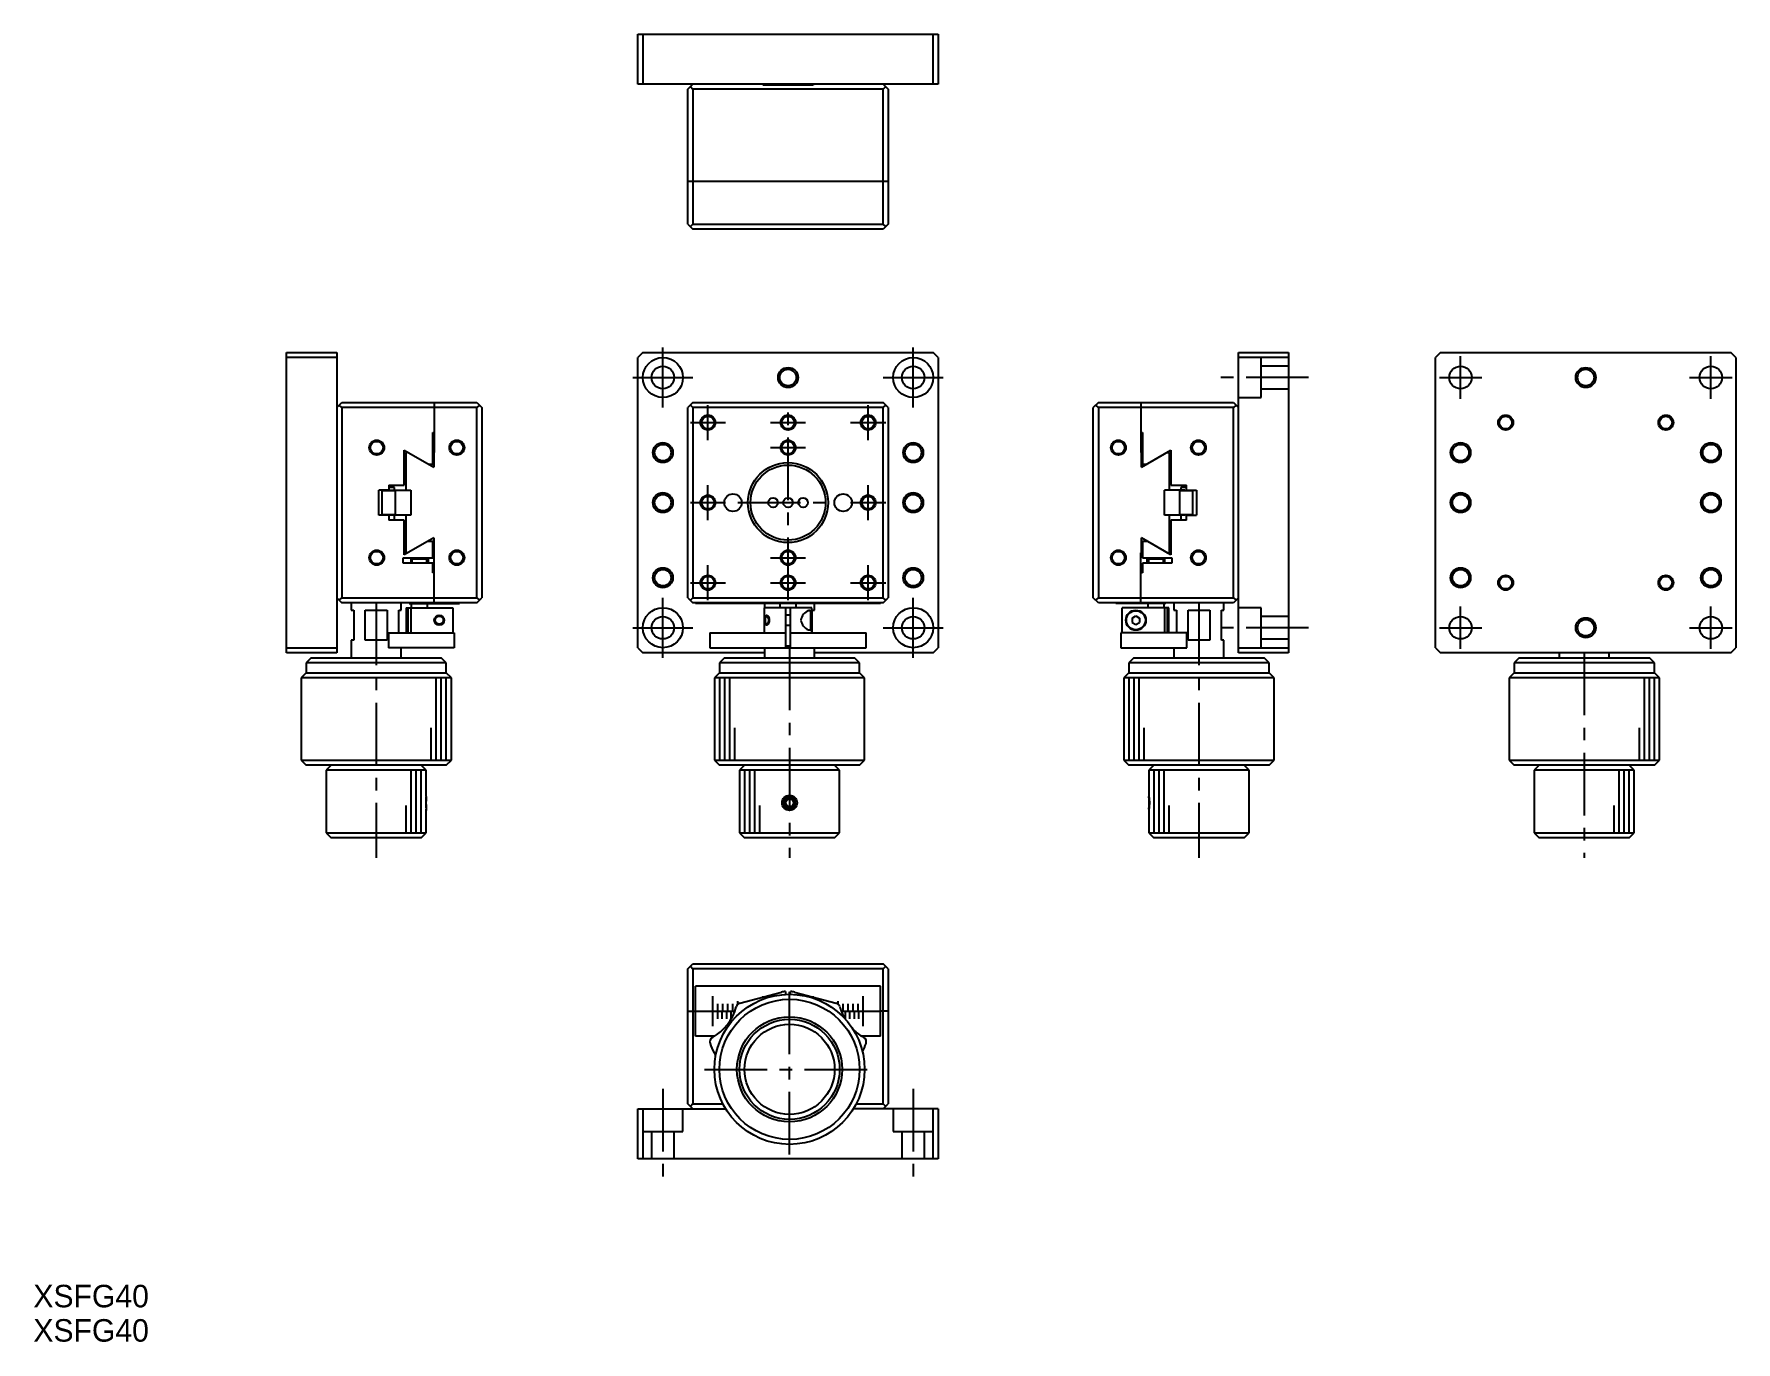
# Model space of a CAD drawing. Extents: x 20 to 360, y -2 to 260.
import ezdxf

# ---------------------------------------------------------------- set-up
doc = ezdxf.new("R2010")
doc.units = 0
doc.header["$LTSCALE"] = 10
doc.linetypes.add('CENTER', pattern=[2, 1.25, -0.25, 0.25, -0.25])
doc.linetypes.add('DASHED', pattern=[3.5, 2, -1.5])
doc.layers.get('0').update_dxf_attribs({"linetype": 'CONTINUOUS'})
doc.layers.add('CENTER', color=1, linetype='CENTER')
doc.styles.get("Standard").update_dxf_attribs({"font": 'FGP教科書体NT-M'})

msp = doc.modelspace()

# ---------------------------------------------------------------- linework, layer by layer
at = {"color": 7, "linetype": 'CONTINUOUS'}
for p, q in [((140.657113, 249.5), (140.657113, 259.5)), ((140.657113, 259.5), (200.657113, 259.5)), ((141.657113, 259.5), (141.657113, 249.5)), ((199.657113, 249.5), (199.657113, 259.5)), ((200.657113, 259.5), (200.657113, 249.5)), ((200.657113, 249.5), (140.657113, 249.5)), ((150.657113, 248.5), (151.657113, 249.5)), ((150.657113, 221.5), (150.657113, 248.5)), ((151.157113, 249), (151.657113, 248.5)), ((189.657113, 248.5), (151.657113, 248.5)), ((151.657113, 248.5), (151.657113, 221.5)), ((165.657113, 249.3), (165.657113, 249.5)), ((175.657113, 249.3), (165.657113, 249.3)), ((175.657113, 249.5), (175.657113, 249.3)), ((189.657113, 249.5), (190.657113, 248.5)), ((189.657113, 248.5), (190.157113, 249)), ((189.657113, 221.5), (189.657113, 248.5)), ((190.657113, 248.5), (190.657113, 221.5)), ((190.657113, 230), (150.657113, 230)), ((150.657113, 221.5), (151.657113, 220.5)), ((151.657113, 221.5), (151.157113, 221)), ((151.657113, 221.5), (189.657113, 221.5)), ((190.157113, 221), (189.657113, 221.5)), ((190.657113, 221.5), (189.657113, 220.5)), ((189.657113, 220.5), (151.657113, 220.5)), ((70.5, 195.843357), (80.5, 195.843357)), ((70.5, 135.843357), (70.5, 195.843357)), ((80.5, 194.843357), (70.5, 194.843357)), ((80.5, 195.843357), (80.5, 135.843357)), ((141.657113, 195.843357), (140.657113, 194.843357)), ((140.657113, 136.843357), (140.657113, 194.843357)), ((141.657113, 195.843357), (199.657113, 195.843357)), ((200.657113, 194.843357), (199.657113, 195.843357)), ((200.657113, 194.843357), (200.657113, 136.843357)), ((260.635755, 195.843357), (270.635755, 195.843357)), ((260.635755, 135.843357), (260.635755, 195.843357)), ((270.635755, 194.843357), (260.635755, 194.843357)), ((270.635755, 195.843357), (270.635755, 135.843357)), ((301, 195.843357), (300, 194.843357)), ((300, 136.843357), (300, 194.843357)), ((301, 195.843357), (359, 195.843357)), ((360, 194.843357), (359, 195.843357)), ((360, 194.843357), (360, 136.843357)), ((80.5, 184.843357), (81.5, 185.843357)), ((81.5, 184.843357), (81, 185.343357)), ((81.5, 185.843357), (108.5, 185.843357)), ((81.5, 184.843357), (81.5, 146.843357)), ((108.5, 184.843357), (81.5, 184.843357)), ((100, 185.843357), (100, 175.843357)), ((108.5, 185.843357), (109.5, 184.843357)), ((109, 185.343357), (108.5, 184.843357)), ((108.5, 146.843357), (108.5, 184.843357)), ((109.5, 184.843357), (109.5, 146.843357)), ((151.657113, 185.843357), (150.657113, 184.843357)), ((150.657113, 146.843357), (150.657113, 184.843357)), ((151.657113, 184.843357), (151.157113, 185.343357)), ((151.657113, 185.843357), (189.657113, 185.843357)), ((151.657113, 184.843357), (151.657113, 146.843357)), ((189.657113, 184.843357), (151.657113, 184.843357)), ((190.657113, 184.843357), (189.657113, 185.843357)), ((189.657113, 184.843357), (190.157113, 185.343357)), ((189.657113, 146.843357), (189.657113, 184.843357)), ((190.657113, 184.843357), (190.657113, 146.843357)), ((232.635755, 185.843357), (231.635755, 184.843357)), ((231.635755, 146.843357), (231.635755, 184.843357)), ((232.635755, 184.843357), (232.135755, 185.343357)), ((232.635755, 185.843357), (259.635755, 185.843357)), ((232.635755, 184.843357), (232.635755, 146.843357)), ((259.635755, 184.843357), (232.635755, 184.843357)), ((241.135755, 185.843357), (241.135755, 175.843357)), ((259.635755, 185.843357), (260.635755, 184.843357)), ((260.135755, 185.343357), (259.635755, 184.843357)), ((259.635755, 146.843357), (259.635755, 184.843357)), ((99.7, 179.843357), (100, 179.843357)), ((99.7, 173.543357), (99.7, 179.843357)), ((241.135755, 179.843357), (241.435755, 179.843357)), ((241.435755, 179.843357), (241.435755, 173.543357)), ((94, 169.343357), (94, 176.307459)), ((94, 176.307459), (99.900055, 172.90106)), ((94.3, 175.843357), (94.3, 168.343357)), ((94.803628, 175.843357), (94.3, 175.843357)), ((98.787564, 173.543357), (99.7, 173.543357)), ((99.9, 175.843357), (99.9, 172.900965)), ((100, 175.843357), (99.9, 175.843357)), ((241.135755, 175.843357), (241.235755, 175.843357)), ((241.2357, 172.901061), (247.135755, 176.307459)), ((241.235755, 172.900965), (241.235755, 175.843357)), ((241.435755, 173.543357), (242.34819, 173.543357)), ((246.332127, 175.843357), (246.835755, 175.843357)), ((246.835755, 168.343357), (246.835755, 175.843357)), ((247.135755, 176.307459), (247.135755, 169.343357)), ((90.9, 168.343357), (88.9, 168.343357)), ((88.9, 163.343357), (88.9, 168.343357)), ((92.2, 168.193357), (89.6, 168.193357)), ((89.6, 163.493357), (89.6, 168.193357)), ((90.9, 169.343357), (94, 169.343357)), ((90.9, 169.343357), (90.9, 168.193357)), ((92.05, 168.843357), (90.9, 168.843357)), ((91.2, 168.193357), (91.2, 168.343357)), ((91.2, 168.343357), (95.3, 168.343357)), ((92.05, 168.343357), (92.05, 168.843357)), ((92.2, 168.343357), (92.2, 163.343357)), ((95.3, 168.343357), (95.3, 163.343357)), ((249.935755, 168.343357), (245.835755, 168.343357)), ((245.835755, 163.343357), (245.835755, 168.343357)), ((247.135755, 169.343357), (250.235755, 169.343357)), ((248.935755, 163.343357), (248.935755, 168.343357)), ((251.535755, 168.193357), (248.935755, 168.193357)), ((249.085755, 168.843357), (249.085755, 168.193357)), ((250.235755, 168.843357), (249.085755, 168.843357)), ((249.935755, 168.343357), (249.935755, 168.193357)), ((250.235755, 168.193357), (250.235755, 169.343357)), ((250.235755, 168.343357), (252.235755, 168.343357)), ((251.535755, 163.493357), (251.535755, 168.193357)), ((252.235755, 168.343357), (252.235755, 163.343357)), ((90.9, 163.343357), (88.9, 163.343357)), ((89.6, 163.493357), (92.2, 163.493357)), ((90.9, 163.493357), (90.9, 162.343357)), ((91.2, 163.343357), (91.2, 163.493357)), ((95.3, 163.343357), (91.2, 163.343357)), ((92.05, 162.343357), (92.05, 163.493357)), ((94.3, 163.343357), (94.3, 155.843357)), ((249.935755, 163.343357), (245.835755, 163.343357)), ((246.835755, 155.843357), (246.835755, 163.343357)), ((248.935755, 163.493357), (251.535755, 163.493357)), ((249.085755, 163.343357), (249.085755, 162.343357)), ((249.935755, 163.493357), (249.935755, 163.343357)), ((250.235755, 162.343357), (250.235755, 163.493357)), ((250.235755, 163.343357), (252.235755, 163.343357)), ((94, 162.343357), (90.9, 162.343357)), ((94, 155.379255), (94, 162.343357)), ((247.135755, 162.343357), (247.135755, 155.379255)), ((250.235755, 162.343357), (247.135755, 162.343357)), ((99.900055, 158.785654), (94, 155.379255)), ((99.7, 158.043357), (98.614359, 158.043357)), ((99.7, 154.843357), (99.7, 158.043357)), ((99.9, 158.785749), (99.9, 155.843357)), ((247.135755, 155.379255), (241.2357, 158.785653)), ((241.235755, 155.843357), (241.235755, 158.785749)), ((241.435755, 158.043357), (241.435755, 154.843357)), ((242.521395, 158.043357), (241.435755, 158.043357)), ((93.8, 154.843357), (99.7, 154.843357)), ((93.8, 153.743357), (93.8, 154.843357)), ((93.8, 153.843357), (95.5, 153.843357)), ((99.7, 153.743357), (93.8, 153.743357)), ((94.803628, 155.843357), (94.3, 155.843357)), ((95.3, 154.843357), (95.3, 153.843357)), ((95.8, 154.843357), (95.5, 154.543357)), ((98.5, 154.543357), (95.5, 154.543357)), ((95.5, 154.543357), (95.5, 153.743376)), ((98.5, 154.543357), (98.2, 154.843357)), ((98.5, 153.743376), (98.5, 154.543357)), ((98.8, 153.843357), (98.5, 153.843357)), ((98.8, 154.843357), (98.8, 153.843357)), ((99.7, 151.843357), (99.7, 153.743357)), ((100, 155.843357), (99.9, 155.843357)), ((100, 145.693357), (100, 155.843357)), ((241.135755, 155.843357), (241.235755, 155.843357)), ((241.135755, 145.693357), (241.135755, 155.843357)), ((241.435755, 154.843357), (247.335755, 154.843357)), ((241.435755, 153.743357), (241.435755, 151.843357)), ((247.335755, 153.743357), (241.435755, 153.743357)), ((242.335755, 154.843357), (242.335755, 153.843357)), ((242.635755, 153.843357), (242.335755, 153.843357)), ((242.935755, 154.843357), (242.635755, 154.543357)), ((242.635755, 154.543357), (242.635755, 153.743376)), ((245.635755, 154.543357), (242.635755, 154.543357)), ((245.635755, 154.543357), (245.335755, 154.843357)), ((245.635755, 153.743376), (245.635755, 154.543357)), ((245.635755, 153.843357), (247.335755, 153.843357)), ((245.835755, 154.843357), (245.835755, 153.843357)), ((246.332127, 155.843357), (246.835755, 155.843357)), ((247.335755, 154.843357), (247.335755, 153.743357)), ((100, 151.843357), (99.7, 151.843357)), ((241.435755, 151.843357), (241.135755, 151.843357)), ((80.5, 146.843357), (81.5, 145.843357)), ((81, 146.343357), (81.5, 146.843357)), ((81.5, 146.843357), (108.5, 146.843357)), ((108.5, 146.843357), (109, 146.343357)), ((108.5, 145.843357), (109.5, 146.843357)), ((150.657113, 146.843357), (151.657113, 145.843357)), ((151.157113, 146.343357), (151.657113, 146.843357)), ((151.657113, 146.843357), (189.657113, 146.843357)), ((190.157113, 146.343357), (189.657113, 146.843357)), ((189.657113, 145.843357), (190.657113, 146.843357)), ((232.635755, 145.843357), (231.635755, 146.843357)), ((232.135755, 146.343357), (232.635755, 146.843357)), ((232.635755, 146.843357), (259.635755, 146.843357)), ((259.635755, 146.843357), (260.135755, 146.343357)), ((260.635755, 146.843357), (259.635755, 145.843357)), ((108.5, 145.843357), (81.5, 145.843357)), ((83.4, 145.843357), (83.4, 144.343357)), ((83.4, 144.343357), (83.9, 144.343357)), ((83.9, 144.343357), (83.9, 138.343357)), ((86.220551, 144.343357), (90.579449, 144.343357)), ((86.220551, 138.343357), (86.220551, 144.343357)), ((90.579449, 144.343357), (90.579449, 138.343357)), ((92.9, 144.343357), (93.4, 144.343357)), ((92.9, 139.843357), (92.9, 144.343357)), ((93.4, 144.343357), (93.4, 145.843357)), ((94.4, 144.843357), (94.4, 139.843357)), ((94.4, 144.843357), (103.723611, 144.843357)), ((94.73376, 144.843357), (94.73376, 139.843357)), ((95, 145.843357), (95, 145.693357)), ((95, 145.693357), (105, 145.693357)), ((95.2771, 144.843357), (95.2771, 139.843357)), ((95.379, 145.693357), (95.379, 144.843357)), ((98.621, 144.843357), (98.621, 145.693357)), ((103.723611, 144.843357), (103.723611, 139.843357)), ((105, 145.693357), (105, 145.843357)), ((189.657113, 145.843357), (151.657113, 145.843357)), ((152.157113, 145.693357), (152.157113, 145.843357)), ((189.157113, 145.693357), (152.157113, 145.693357)), ((165.907113, 144.843357), (165.907113, 139.843357)), ((175.407113, 144.843357), (165.907113, 144.843357)), ((165.957113, 145.693357), (165.957113, 144.843357)), ((166.092454, 143.070701), (166.136598, 143.184062)), ((166.177967, 143.024892), (166.134622, 142.926407)), ((166.136598, 143.184062), (166.192294, 143.268691)), ((166.24317, 143.10473), (166.177967, 143.024892)), ((166.192294, 143.268691), (166.283294, 143.332367)), ((166.348701, 143.143357), (166.24317, 143.10473)), ((166.283294, 143.332367), (166.348691, 143.343352)), ((166.348691, 143.343352), (166.45467, 143.320116)), ((166.452227, 143.115459), (166.348701, 143.143357)), ((166.535283, 143.057398), (166.452227, 143.115459)), ((166.45467, 143.320116), (166.566738, 143.253253)), ((166.616826, 142.969664), (166.535283, 143.057398)), ((166.566738, 143.253253), (166.651822, 143.176219)), ((166.674536, 142.885001), (166.616826, 142.969664)), ((166.651822, 143.176219), (166.734511, 143.077721)), ((166.734511, 143.077721), (166.804342, 142.971208)), ((166.804342, 142.971208), (166.866987, 142.848272)), ((169.036113, 145.693357), (169.036113, 144.843357)), ((170.157113, 144.843357), (170.157113, 136.843357)), ((171.157113, 143.343357), (170.157132, 143.343357)), ((171.157113, 136.843357), (171.157113, 144.843357)), ((172.278113, 144.843357), (172.278113, 145.693357)), ((175.157113, 144.243357), (174.617459, 144.243357)), ((174.759443, 144.304067), (174.861738, 144.332313)), ((174.861738, 144.332313), (174.965502, 144.343357)), ((174.965502, 144.343357), (175.167279, 144.27731)), ((175.157113, 144.243357), (175.157113, 140.443357)), ((175.167279, 144.27731), (175.239568, 144.197585)), ((175.239568, 144.197585), (175.297728, 144.083104)), ((175.407113, 139.843357), (175.407113, 144.843357)), ((175.457113, 144.343357), (175.957113, 144.343357)), ((175.457113, 139.843357), (175.457113, 144.343357)), ((175.957113, 144.343357), (175.957113, 145.693357)), ((189.157113, 145.843357), (189.157113, 145.693357)), ((259.635755, 145.843357), (232.635755, 145.843357)), ((236.135755, 145.843357), (236.135755, 145.693357)), ((246.135755, 145.693357), (236.135755, 145.693357)), ((237.412144, 139.843357), (237.412144, 144.843357)), ((246.735755, 144.843357), (237.412144, 144.843357)), ((239.385755, 142.77637), (240.135755, 143.209382)), ((240.135755, 143.209382), (240.885755, 142.77637)), ((242.514755, 145.693357), (242.514755, 144.843357)), ((245.756755, 144.843357), (245.756755, 145.693357)), ((245.858655, 144.843357), (245.858655, 139.843357)), ((246.135755, 145.843357), (246.135755, 145.693357)), ((246.401995, 144.843357), (246.401995, 139.843357)), ((246.735755, 139.843357), (246.735755, 144.843357)), ((247.735755, 145.843357), (247.735755, 144.343357)), ((247.735755, 144.343357), (248.235755, 144.343357)), ((248.235755, 144.343357), (248.235755, 139.843357)), ((250.556305, 144.343357), (254.915204, 144.343357)), ((250.556305, 138.343357), (250.556305, 144.343357)), ((254.915204, 144.343357), (254.915204, 138.343357)), ((257.235755, 144.343357), (257.735755, 144.343357)), ((257.235755, 138.343357), (257.235755, 144.343357)), ((257.735755, 144.343357), (257.735755, 145.843357)), ((90.836, 139.843357), (90.836, 136.843357)), ((90.836, 139.843357), (103.974937, 139.843357)), ((103.974937, 139.843357), (103.974937, 136.843357)), ((155.021352, 139.843357), (155.021352, 136.843357)), ((155.021352, 139.843357), (170.157113, 139.843357)), ((166.165139, 141.453316), (166.111277, 141.560881)), ((166.139099, 141.747519), (166.190343, 141.641781)), ((166.248597, 141.370657), (166.165139, 141.453316)), ((166.190343, 141.641781), (166.272646, 141.562239)), ((166.348722, 141.343362), (166.248597, 141.370657)), ((166.272646, 141.562239), (166.348691, 141.543357)), ((166.348691, 141.543357), (166.453781, 141.57209)), ((166.416664, 141.353329), (166.348722, 141.343362)), ((166.526751, 141.405057), (166.416664, 141.353329)), ((166.453781, 141.57209), (166.540739, 141.6342)), ((166.60896, 141.468829), (166.526751, 141.405057)), ((166.540739, 141.6342), (166.626002, 141.729077)), ((166.689663, 141.552404), (166.60896, 141.468829)), ((166.626002, 141.729077), (166.697118, 141.841797)), ((166.766294, 141.654312), (166.689663, 141.552404)), ((166.697118, 141.841797), (166.742245, 141.938668)), ((166.742245, 141.938668), (166.776807, 142.038598)), ((166.832833, 141.767219), (166.766294, 141.654312)), ((166.776807, 142.038598), (166.8051, 142.162755)), ((170.157132, 141.343357), (171.157113, 141.343357)), ((171.157113, 139.843357), (186.292874, 139.843357)), ((174.61622, 140.443357), (175.157113, 140.443357)), ((174.827853, 140.36211), (174.725935, 140.394862)), ((174.965535, 140.343357), (174.827853, 140.36211)), ((175.17371, 140.414678), (174.965535, 140.343357)), ((175.225734, 140.469856), (175.17371, 140.414678)), ((175.282223, 140.56647), (175.225734, 140.469856)), ((175.325127, 140.687241), (175.282223, 140.56647)), ((186.292874, 136.843357), (186.292874, 139.843357)), ((237.160818, 139.843357), (237.160818, 136.843357)), ((250.299755, 139.843357), (237.160818, 139.843357)), ((239.385755, 142.77637), (239.385755, 141.910344)), ((239.385755, 141.910344), (240.135755, 141.477332)), ((240.135755, 141.477332), (240.885755, 141.910344)), ((240.885755, 142.77637), (240.885755, 141.910344)), ((250.299755, 136.843357), (250.299755, 139.843357)), ((70.5, 136.843357), (80.5, 136.843357)), ((83.9, 138.343357), (83.4, 138.343357)), ((83.4, 138.343357), (83.4, 134.843357)), ((90.579449, 138.343357), (86.220551, 138.343357)), ((103.974937, 136.843357), (90.836, 136.843357)), ((93.4, 134.843357), (93.4, 136.843357)), ((140.657113, 136.843357), (141.657113, 135.843357)), ((155.021352, 136.843357), (186.292874, 136.843357)), ((165.957113, 136.843357), (165.957113, 134.843357)), ((170.157113, 137.246483), (171.157113, 137.246483)), ((175.957113, 134.843357), (175.957113, 136.843357)), ((199.657113, 135.843357), (200.657113, 136.843357)), ((237.160818, 136.843357), (250.299755, 136.843357)), ((247.735755, 136.843357), (247.735755, 134.843357)), ((254.915204, 138.343357), (250.556305, 138.343357)), ((257.735755, 138.343357), (257.235755, 138.343357)), ((257.735755, 134.843357), (257.735755, 138.343357)), ((260.635755, 136.843357), (270.635755, 136.843357)), ((300, 136.843357), (301, 135.843357)), ((359, 135.843357), (360, 136.843357)), ((80.5, 135.843357), (70.5, 135.843357)), ((75.4, 134.843357), (74.4, 133.843357)), ((102.4, 133.843357), (74.4, 133.843357)), ((74.4, 133.843357), (74.4, 131.843357)), ((75.4, 134.843357), (101.4, 134.843357)), ((102.4, 133.843357), (101.4, 134.843357)), ((102.4, 131.843357), (102.4, 133.843357)), ((165.957113, 135.843357), (141.657113, 135.843357)), ((157.957113, 134.843357), (156.957113, 133.843357)), ((156.957113, 133.843357), (156.957113, 131.843357)), ((184.957113, 133.843357), (156.957113, 133.843357)), ((157.957113, 134.843357), (183.957113, 134.843357)), ((199.657113, 135.843357), (175.957113, 135.843357)), ((184.957113, 133.843357), (183.957113, 134.843357)), ((184.957113, 131.843357), (184.957113, 133.843357)), ((239.735755, 134.843357), (238.735755, 133.843357)), ((266.735755, 133.843357), (238.735755, 133.843357)), ((238.735755, 133.843357), (238.735755, 131.843357)), ((239.735755, 134.843357), (265.735755, 134.843357)), ((270.635755, 135.843357), (260.635755, 135.843357)), ((266.735755, 133.843357), (265.735755, 134.843357)), ((266.735755, 131.843357), (266.735755, 133.843357)), ((359, 135.843357), (301, 135.843357)), ((316.7, 134.843357), (315.7, 133.843357)), ((343.7, 133.843357), (315.7, 133.843357)), ((315.7, 133.843357), (315.7, 131.843357)), ((316.7, 134.843357), (342.7, 134.843357)), ((324.7, 135.843357), (324.7, 134.843357)), ((334.7, 134.843357), (334.7, 135.843357)), ((343.7, 133.843357), (342.7, 134.843357)), ((343.7, 131.843357), (343.7, 133.843357)), ((74.4, 131.843357), (73.4, 130.843357)), ((103.4, 130.843357), (73.4, 130.843357)), ((73.4, 130.843357), (73.4, 114.343357)), ((74.4, 131.843357), (102.4, 131.843357)), ((103.4, 130.843357), (102.4, 131.843357)), ((103.4, 114.343357), (103.4, 130.843357)), ((156.957113, 131.843357), (155.957113, 130.843357)), ((185.957113, 130.843357), (155.957113, 130.843357)), ((155.957113, 130.843357), (155.957113, 114.343357)), ((156.957113, 131.843357), (184.957113, 131.843357)), ((185.957113, 130.843357), (184.957113, 131.843357)), ((185.957113, 114.343357), (185.957113, 130.843357)), ((238.735755, 131.843357), (237.735755, 130.843357)), ((267.735755, 130.843357), (237.735755, 130.843357)), ((237.735755, 130.843357), (237.735755, 114.343357)), ((238.735755, 131.843357), (266.735755, 131.843357)), ((267.735755, 130.843357), (266.735755, 131.843357)), ((267.735755, 114.343357), (267.735755, 130.843357)), ((315.7, 131.843357), (314.7, 130.843357)), ((314.7, 130.843357), (314.7, 114.343357)), ((344.7, 130.843357), (314.7, 130.843357)), ((315.7, 131.843357), (343.7, 131.843357)), ((344.7, 130.843357), (343.7, 131.843357)), ((344.7, 114.343357), (344.7, 130.843357)), ((73.4, 114.343357), (103.4, 114.343357)), ((73.4, 114.343357), (74.4, 113.343357)), ((102.4, 113.343357), (74.4, 113.343357)), ((79.4, 113.343357), (78.4, 112.343357)), ((98.4, 112.343357), (78.4, 112.343357)), ((78.4, 112.343357), (78.4, 99.843357)), ((98.4, 112.343357), (97.4, 113.343357)), ((98.4, 107.093357), (98.4, 112.343357)), ((102.4, 113.343357), (103.4, 114.343357)), ((155.957113, 114.343357), (185.957113, 114.343357)), ((155.957113, 114.343357), (156.957113, 113.343357)), ((184.957113, 113.343357), (156.957113, 113.343357)), ((161.957113, 113.343357), (160.957113, 112.343357)), ((180.957113, 112.343357), (160.957113, 112.343357)), ((160.957113, 112.343357), (160.957113, 99.843357)), ((180.957113, 112.343357), (179.957113, 113.343357)), ((180.957113, 99.843357), (180.957113, 112.343357)), ((184.957113, 113.343357), (185.957113, 114.343357)), ((237.735755, 114.343357), (267.735755, 114.343357)), ((237.735755, 114.343357), (238.735755, 113.343357)), ((266.735755, 113.343357), (238.735755, 113.343357)), ((243.735755, 113.343357), (242.735755, 112.343357)), ((262.735755, 112.343357), (242.735755, 112.343357)), ((242.735755, 112.343357), (242.735755, 107.093357)), ((262.735755, 112.343357), (261.735755, 113.343357)), ((262.735755, 99.843357), (262.735755, 112.343357)), ((266.735755, 113.343357), (267.735755, 114.343357)), ((314.7, 114.343357), (315.7, 113.343357)), ((314.7, 114.343357), (344.7, 114.343357)), ((343.7, 113.343357), (315.7, 113.343357)), ((320.7, 113.343357), (319.7, 112.343357)), ((319.7, 112.343357), (319.7, 99.843357)), ((339.7, 112.343357), (319.7, 112.343357)), ((339.7, 112.343357), (338.7, 113.343357)), ((339.7, 99.843357), (339.7, 112.343357)), ((343.7, 113.343357), (344.7, 114.343357)), ((98.366071, 107.09737), (98.4, 107.343352)), ((170.091087, 105.843357), (170.5241, 106.593357)), ((170.5241, 105.093357), (170.091087, 105.843357)), ((170.5241, 106.593357), (171.390126, 106.593357)), ((171.390126, 106.593357), (171.823138, 105.843357)), ((171.823138, 105.843357), (171.390126, 105.093357)), ((242.735755, 107.343352), (242.848894, 105.843357)), ((242.848894, 105.843357), (242.735755, 104.343362)), ((98.4, 99.843357), (98.4, 104.593575)), ((171.390126, 105.093357), (170.5241, 105.093357)), ((242.735755, 104.593569), (242.735755, 99.843357)), ((78.4, 99.843357), (98.4, 99.843357)), ((78.4, 99.843357), (79.4, 98.843357)), ((97.4, 98.843357), (79.4, 98.843357)), ((97.4, 98.843357), (98.4, 99.843357)), ((160.957113, 99.843357), (161.957113, 98.843357)), ((160.957113, 99.843357), (180.957113, 99.843357)), ((179.957113, 98.843357), (161.957113, 98.843357)), ((179.957113, 98.843357), (180.957113, 99.843357)), ((242.735755, 99.843357), (262.735755, 99.843357)), ((242.735755, 99.843357), (243.735755, 98.843357)), ((261.735755, 98.843357), (243.735755, 98.843357)), ((261.735755, 98.843357), (262.735755, 99.843357)), ((319.7, 99.843357), (339.7, 99.843357)), ((319.7, 99.843357), (320.7, 98.843357)), ((338.7, 98.843357), (320.7, 98.843357)), ((338.7, 98.843357), (339.7, 99.843357)), ((150.657113, 72.683232), (151.657113, 73.683232)), ((150.657113, 45.683232), (150.657113, 72.683232)), ((151.157113, 73.183232), (151.657113, 72.683232)), ((151.657113, 73.683232), (189.657113, 73.683232)), ((189.657113, 72.683232), (151.657113, 72.683232)), ((151.657113, 72.683232), (151.657113, 45.683232)), ((190.657113, 72.683232), (189.657113, 73.683232)), ((189.657113, 72.683232), (190.157113, 73.183232)), ((189.657113, 45.683232), (189.657113, 72.683232)), ((190.657113, 72.683232), (190.657113, 45.683232)), ((189.157113, 69.183232), (152.157113, 69.183232)), ((152.157113, 59.183232), (152.157113, 69.183232)), ((161.016554, 65.776433), (169.363018, 68.012861)), ((170.157113, 68.158169), (170.157113, 67.561884)), ((171.157113, 67.581899), (171.157113, 68.158169)), ((171.951208, 68.012861), (180.297672, 65.776433)), ((189.157113, 59.183232), (189.157113, 69.183232)), ((150.657113, 64.183232), (152.147113, 64.183232)), ((152.157113, 64.183232), (160.02461, 64.183232)), ((181.289616, 64.183232), (189.157113, 64.183232)), ((190.657113, 64.183232), (189.167113, 64.183232)), ((155.92494, 59.183232), (152.157113, 59.183232)), ((189.157113, 59.183232), (185.389286, 59.183232)), ((140.657113, 34.683232), (140.657113, 44.683232)), ((140.657113, 44.683232), (158.206034, 44.683232)), ((141.657113, 44.683232), (141.657113, 34.683232)), ((151.657113, 44.683232), (150.657113, 45.683232)), ((151.657113, 45.683232), (151.157113, 45.183232)), ((151.657113, 45.683232), (157.638329, 45.683232)), ((200.657113, 44.683232), (183.708191, 44.683232)), ((184.275897, 45.683232), (189.657113, 45.683232)), ((190.157113, 45.183232), (189.657113, 45.683232)), ((189.657113, 44.683232), (190.657113, 45.683232)), ((199.657113, 34.683232), (199.657113, 44.683232)), ((200.657113, 44.683232), (200.657113, 34.683232)), ((200.657113, 34.683232), (140.657113, 34.683232))]:
    msp.add_line(p, q, dxfattribs=at)
at = {"color": 3, "linetype": 'DASHED'}
for p, q in [((265.135755, 186.843357), (265.135755, 194.843357)), ((270.635755, 193.093357), (265.135755, 193.093357)), ((265.135755, 188.593357), (270.635755, 188.593357)), ((260.635755, 186.843357), (265.135755, 186.843357)), ((265.135755, 144.843357), (260.635755, 144.843357)), ((265.135755, 136.843357), (265.135755, 144.843357)), ((270.635755, 143.093357), (265.135755, 143.093357)), ((265.135755, 138.593357), (270.635755, 138.593357)), ((149.657113, 40.183232), (149.657113, 44.683232)), ((191.657113, 44.683232), (191.657113, 40.183232)), ((141.657113, 40.183232), (149.657113, 40.183232)), ((143.407113, 40.183232), (143.407113, 34.683232)), ((147.907113, 34.683232), (147.907113, 40.183232)), ((191.657113, 40.183232), (199.657113, 40.183232)), ((193.407113, 40.183232), (193.407113, 34.683232)), ((197.907113, 34.683232), (197.907113, 40.183232))]:
    msp.add_line(p, q, dxfattribs=at)
at = {"color": 3, "linetype": 'CONTINUOUS'}
for p, q in [((100.4, 114.343357), (100.4, 130.843357)), ((101.4, 114.343357), (101.4, 130.843357)), ((102.4, 114.343357), (102.4, 130.843357)), ((156.957113, 130.843357), (156.957113, 114.343357)), ((157.957113, 130.843357), (157.957113, 114.343357)), ((158.957113, 130.843357), (158.957113, 114.343357)), ((238.735755, 130.843357), (238.735755, 114.343357)), ((239.735755, 130.843357), (239.735755, 114.343357)), ((240.735755, 130.843357), (240.735755, 114.343357)), ((341.7, 114.343357), (341.7, 130.843357)), ((342.7, 114.343357), (342.7, 130.843357)), ((343.7, 114.343357), (343.7, 130.843357)), ((99.4, 114.343357), (99.4, 120.843357)), ((159.957113, 120.843357), (159.957113, 114.343357)), ((241.735755, 120.843357), (241.735755, 114.343357)), ((340.7, 114.343357), (340.7, 120.843357)), ((95.4, 99.843357), (95.4, 112.343357)), ((96.4, 99.843357), (96.4, 112.343357)), ((97.4, 99.843357), (97.4, 112.343357)), ((161.957113, 112.343357), (161.957113, 99.843357)), ((162.957113, 112.343357), (162.957113, 99.843357)), ((163.957113, 112.343357), (163.957113, 99.843357)), ((243.735755, 112.343357), (243.735755, 99.843357)), ((244.735755, 112.343357), (244.735755, 99.843357)), ((245.735755, 112.343357), (245.735755, 99.843357)), ((336.7, 99.843357), (336.7, 112.343357)), ((337.7, 99.843357), (337.7, 112.343357)), ((338.7, 99.843357), (338.7, 112.343357)), ((94.4, 99.843357), (94.4, 105.343357)), ((164.957113, 105.343357), (164.957113, 99.843357)), ((246.735755, 105.343357), (246.735755, 99.843357)), ((335.7, 99.843357), (335.7, 105.343357)), ((156.657113, 64.183232), (156.657113, 65.683232)), ((157.657113, 64.183232), (157.657113, 65.683232)), ((158.657113, 64.183232), (158.657113, 65.683232)), ((159.657113, 64.183232), (159.657113, 65.683232)), ((165.657113, 67.019867), (165.657113, 67.183232)), ((175.657113, 67.019867), (175.657113, 67.183232)), ((181.657113, 64.183232), (181.657113, 65.683232)), ((182.657113, 64.183232), (182.657113, 65.683232)), ((183.657113, 64.183232), (183.657113, 65.683232)), ((184.657113, 64.183232), (184.657113, 65.683232)), ((156.557113, 64.183232), (156.557113, 62.683232)), ((157.457113, 64.183232), (157.457113, 62.683232)), ((158.357113, 64.183232), (158.357113, 62.683232)), ((159.257113, 64.183232), (159.257113, 62.683232)), ((182.057113, 64.183232), (182.057113, 62.683232)), ((182.957113, 64.183232), (182.957113, 62.683232)), ((183.857113, 64.183232), (183.857113, 62.683232)), ((184.757113, 64.183232), (184.757113, 62.683232))]:
    msp.add_line(p, q, dxfattribs=at)
at = {"color": 9, "linetype": 'CONTINUOUS'}
for p, q in [((155.657113, 61.183232), (155.657113, 67.183232)), ((160.657113, 65.596181), (160.657113, 66.183232)), ((180.657113, 65.59614), (180.657113, 66.183232)), ((185.657113, 61.183232), (185.657113, 67.183232))]:
    msp.add_line(p, q, dxfattribs=at)
at = {"color": 7, "linetype": 'CONTINUOUS'}
for centre, radius in [((145.657113, 190.843357), 4), ((195.657113, 190.843357), 4), ((145.657113, 190.843357), 2.25), ((170.657113, 190.843357), 1.65), ((195.657113, 190.843357), 2.25), ((305, 190.843357), 2.25), ((330, 190.843357), 1.65), ((355, 190.843357), 2.25), ((154.657113, 181.843357), 1.25), ((170.657113, 181.843357), 1.25), ((186.657113, 181.843357), 1.25), ((314, 181.843357), 1.25), ((346, 181.843357), 1.25), ((88.5, 176.843357), 1.25), ((104.5, 176.843357), 1.25), ((145.657113, 175.843357), 1.65), ((170.657113, 176.843357), 1.25), ((195.657113, 175.843357), 1.65), ((236.635755, 176.843357), 1.25), ((252.635755, 176.843357), 1.25), ((305, 175.843357), 1.65), ((355, 175.843357), 1.65), ((170.657113, 165.843357), 7.5), ((145.657113, 165.843357), 1.65), ((154.657113, 165.843357), 1.25), ((159.657113, 165.843357), 1.75), ((167.657113, 165.843357), 0.95), ((170.657113, 165.843357), 0.95), ((173.657113, 165.843357), 0.95), ((181.657113, 165.843357), 1.75), ((186.657113, 165.843357), 1.25), ((195.657113, 165.843357), 1.65), ((305, 165.843357), 1.65), ((355, 165.843357), 1.65), ((88.5, 154.843357), 1.25), ((104.5, 154.843357), 1.25), ((170.657113, 154.843357), 1.25), ((236.635755, 154.843357), 1.25), ((252.635755, 154.843357), 1.25), ((145.657113, 150.843357), 1.65), ((154.657113, 149.843357), 1.25), ((170.657113, 149.843357), 1.25), ((186.657113, 149.843357), 1.25), ((195.657113, 150.843357), 1.65), ((305, 150.843357), 1.65), ((314, 149.843357), 1.25), ((346, 149.843357), 1.25), ((355, 150.843357), 1.65), ((101.000215, 142.343357), 0.8), ((145.657113, 140.843357), 4), ((145.657113, 140.843357), 2.25), ((195.657113, 140.843357), 4), ((195.657113, 140.843357), 2.25), ((240.135639, 142.343351), 1.999994), ((240.135755, 142.343357), 1.9), ((305, 140.843357), 2.25), ((355, 140.843357), 2.25), ((330, 140.843357), 1.65), ((170.956873, 105.843401), 1.249956), ((170.957113, 105.843357), 1), ((170.957113, 52.583232), 15), ((170.957113, 52.583232), 14), ((170.957113, 52.583232), 10.5), ((170.957113, 52.583232), 10), ((170.957113, 52.583232), 9)]:
    msp.add_circle(centre, radius, dxfattribs=at)
at = {"color": 3, "linetype": 'CONTINUOUS'}
for centre, radius in [((170.657113, 190.843357), 2), ((330, 190.843357), 2), ((154.657113, 181.843357), 1.5), ((170.657113, 181.843357), 1.5), ((186.657113, 181.843357), 1.5), ((314, 181.843357), 1.5), ((346, 181.843357), 1.5), ((88.5, 176.843357), 1.5), ((104.5, 176.843357), 1.5), ((145.657113, 175.843357), 2), ((170.657113, 176.843357), 1.5), ((195.657113, 175.843357), 2), ((236.635755, 176.843357), 1.5), ((252.635755, 176.843357), 1.5), ((305, 175.843357), 2), ((355, 175.843357), 2), ((170.657113, 165.843357), 8), ((145.657113, 165.843357), 2), ((154.657113, 165.843357), 1.5), ((186.657113, 165.843357), 1.5), ((195.657113, 165.843357), 2), ((305, 165.843357), 2), ((355, 165.843357), 2), ((88.5, 154.843357), 1.5), ((104.5, 154.843357), 1.5), ((170.657113, 154.843357), 1.5), ((236.635755, 154.843357), 1.5), ((252.635755, 154.843357), 1.5), ((145.657113, 150.843357), 2), ((154.657113, 149.843357), 1.5), ((170.657113, 149.843357), 1.5), ((186.657113, 149.843357), 1.5), ((195.657113, 150.843357), 2), ((305, 150.843357), 2), ((314, 149.843357), 1.5), ((346, 149.843357), 1.5), ((355, 150.843357), 2), ((100.999962, 142.343383), 0.999974), ((330, 140.843357), 2), ((170.957167, 105.843677), 1.499946)]:
    msp.add_circle(centre, radius, dxfattribs=at)
at = {"color": 7, "linetype": 'CONTINUOUS'}
for centre, radius, start, end in [((169.288152, 142.355515), 3.274749, 167.38526153, 194.04328305), ((168.12791, 142.377728), 2.067425, 164.60972256, 181.5849158), ((165.740511, 142.343228), 1.079778, 350.37847553, 30.11547847), ((165.731177, 142.34309), 1.24309, 332.40248047, 23.9784012), ((175.751353, 141.935376), 2.567992, 112.72192005, 170.44588547), ((168.790759, 142.806268), 6.63106, 356.18343603, 11.10186012), ((168.03769, 142.297165), 1.976553, 179.32223489, 196.14584854), ((175.733047, 142.727228), 2.540512, 188.27447139, 246.64539157), ((166.761074, 141.94659), 8.656151, 351.63457427, 2.76983288), ((170.657113, 140.843357), 4, 262.819244, 277.180756), ((108.275068, 105.842236), 9.988173, 172.781013, 188.630686), ((108.321623, 105.843357), 10.000055, 172.819284, 187.180716), ((232.814049, 105.843357), 10.000138, 352.819343, 7.180657), ((170.657113, 63.183232), 5, 95.73917, 105), ((170.657113, 63.183232), 5, 75, 84.26083), ((150.657113, 67.683232), 10, 299.186771, 344.861286), ((161.275373, 64.810507), 1, 105, 164.861286), ((180.038853, 64.810507), 1, 15.138714, 75), ((190.657113, 67.683232), 10, 195.138714, 209.068707), ((156.021352, 58.07985), 1, 119.186771, 199.223286), ((190.657113, 67.683232), 10, 225.871439, 240.813229), ((185.292874, 58.07985), 1, 340.776714, 60.813229), ((170.657113, 63.183232), 16.5, 199.223286, 206.37643), ((157.218694, 56.519232), 1.5, 206.37643, 228.429846), ((170.657113, 63.183232), 16.5, 334.468424, 340.776714)]:
    msp.add_arc(centre, radius, start, end, dxfattribs=at)
at = {"layer": 'CENTER', "color": 1, "linetype": 'CENTER'}
for p, q in [((145.657113, 184.843357), (145.657113, 196.843357)), ((195.657113, 184.843357), (195.657113, 196.843357)), ((305, 186.593357), (305, 195.093357)), ((355, 186.593357), (355, 195.093357)), ((139.657113, 190.843357), (151.657113, 190.843357)), ((189.657113, 190.843357), (201.657113, 190.843357)), ((274.635755, 190.843357), (256.635755, 190.843357)), ((300.75, 190.843357), (309.25, 190.843357)), ((350.75, 190.843357), (359.25, 190.843357)), ((154.657113, 178.343357), (154.657113, 185.343357)), ((170.657113, 146.343357), (170.657113, 185.343357)), ((186.657113, 178.343357), (186.657113, 185.343357)), ((151.157113, 181.843357), (158.157113, 181.843357)), ((167.157113, 181.843357), (174.157113, 181.843357)), ((183.157113, 181.843357), (190.157113, 181.843357)), ((167.157113, 176.843357), (174.157113, 176.843357)), ((154.657113, 162.343357), (154.657113, 169.343357)), ((186.657113, 162.343357), (186.657113, 169.343357)), ((151.157113, 165.843357), (158.157113, 165.843357)), ((160.657113, 165.843357), (180.657113, 165.843357)), ((183.157113, 165.843357), (190.157113, 165.843357)), ((154.657113, 146.343357), (154.657113, 153.343357)), ((167.157113, 154.843357), (174.157113, 154.843357)), ((186.657113, 146.343357), (186.657113, 153.343357)), ((151.157113, 149.843357), (158.157113, 149.843357)), ((167.157113, 149.843357), (174.157113, 149.843357)), ((183.157113, 149.843357), (190.157113, 149.843357)), ((145.657113, 134.843357), (145.657113, 146.843357)), ((195.657113, 134.843357), (195.657113, 146.843357)), ((88.4, 145.843357), (88.4, 94.843357)), ((252.735755, 145.843357), (252.735755, 94.843357)), ((305, 136.593357), (305, 145.093357)), ((355, 136.593357), (355, 145.093357)), ((139.657113, 140.843357), (151.657113, 140.843357)), ((189.657113, 140.843357), (201.657113, 140.843357)), ((274.635755, 140.843357), (256.635755, 140.843357)), ((300.75, 140.843357), (309.25, 140.843357)), ((350.75, 140.843357), (359.25, 140.843357)), ((170.957113, 136.843357), (170.957113, 94.843357)), ((329.7, 135.843357), (329.7, 94.843357)), ((170.957113, 35.583232), (170.957113, 69.583232)), ((153.957113, 52.583232), (187.957113, 52.583232)), ((145.657113, 48.683232), (145.657113, 30.683232)), ((195.657113, 48.683232), (195.657113, 30.683232))]:
    msp.add_line(p, q, dxfattribs=at)

# ---------------------------------------------------------------- texts
at = {"color": 7}
for p in [(19.910558, 5.017075), (19.910558, -1.843678)]:
    msp.add_text('XSFG40', height=4.5, dxfattribs=at).set_placement(p)

doc.saveas('drawing.dxf')
